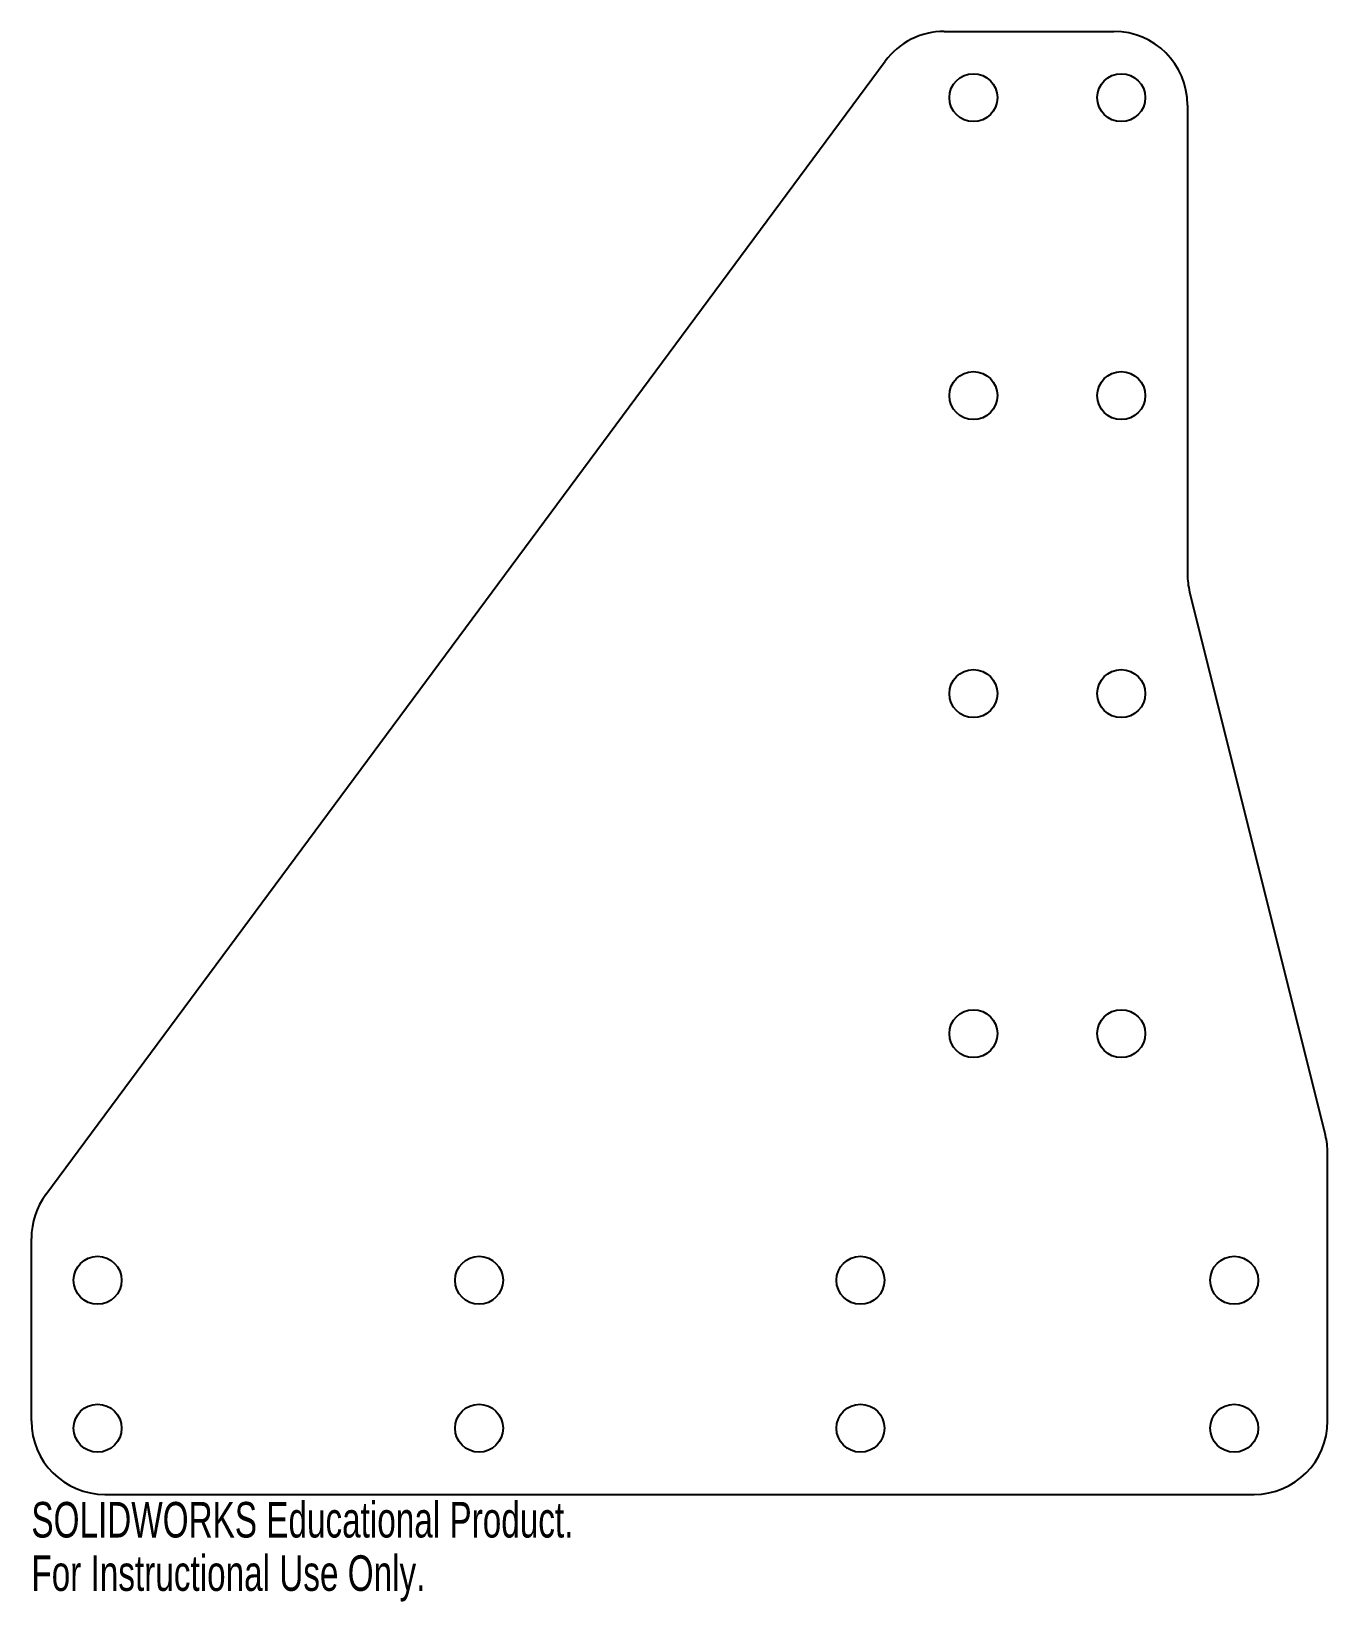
# Model space of a CAD drawing. Header units: millimetres. Extents: x 31 to 207, y -15 to 199.
import ezdxf

# ---------------------------------------------------------------- set-up
doc = ezdxf.new("R2010")
doc.units = ezdxf.units.MM
doc.styles.add('SLDTEXTSTYLE0', font='TXT', dxfattribs={"width": 0.7})

msp = doc.modelspace()

# ---------------------------------------------------------------- linework, layer by layer
at = {"color": 7, "linetype": 'Continuous', "lineweight": 25}
for p, q in [((154.79, 198.82), (177.85, 198.82)), ((32.66, 40.75), (146.75, 194.78)), ((187.85, 188.82), (187.85, 125.06)), ((206.6, 48.82), (188.15, 122.63)), ((206.9, 10), (206.9, 46.39)), ((30.7, 10), (30.7, 34.8)), ((40.7, 0), (196.9, 0))]:
    msp.add_line(p, q, dxfattribs=at)
for centre in [(158.75, 189.82), (178.85, 189.82), (158.75, 149.33), (178.85, 149.33), (158.75, 108.83), (178.85, 108.83), (158.75, 62.62), (178.85, 62.62), (39.7, 29.1), (91.55, 29.1), (143.4, 29.1), (194.2, 29.1), (39.7, 9), (91.55, 9), (143.4, 9), (194.2, 9)]:
    msp.add_circle(centre, 3.26, dxfattribs=at)
for centre, start, end in [((154.79, 188.82), 90, 143.4724), ((177.85, 188.82), 0, 90), ((197.85, 125.06), 180, 194.0362), ((196.9, 46.39), 0, 14.0362), ((40.7, 34.8), 143.4724, 180), ((40.7, 10), 180, 270), ((196.9, 10), 270, 0)]:
    msp.add_arc(centre, 10, start, end, dxfattribs=at)

# ---------------------------------------------------------------- texts
at = {"color": 7, "linetype": 'Continuous', "char_height": 4.8336, "attachment_point": 1, "style": 'SLDTEXTSTYLE0'}
for s, insert in [('SOLIDWORKS Educational Product.', (30.7, -1.02)), ('For Instructional Use Only.', (30.7, -8.27))]:
    msp.add_mtext(s, dxfattribs=dict(at, insert=insert))

doc.saveas('drawing.dxf')
